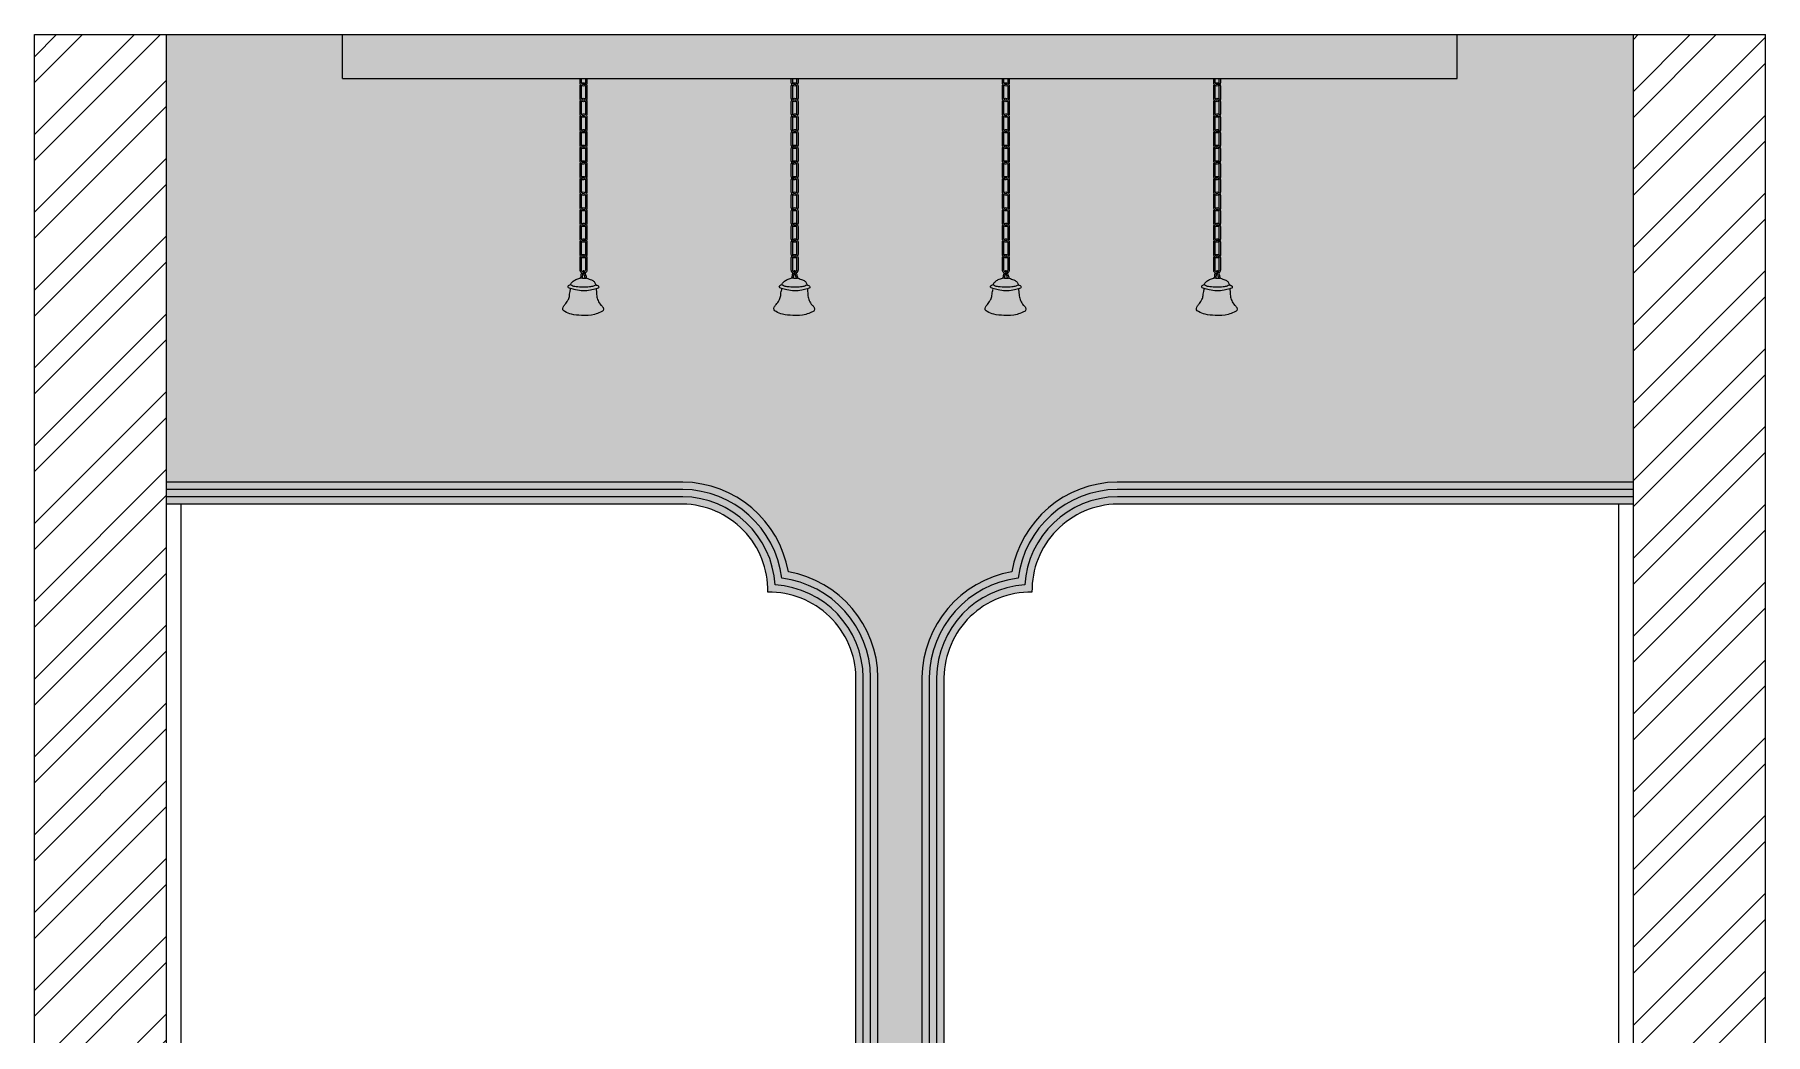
# Model space of a CAD drawing. Header units: inches. Extents: x 12792 to 19925, y -3298 to -817.
# Drawn here: x 17714.9 to 17832.9, y -945.9 to -877.7 of the extents above; entities that cross this region are included whole.
import ezdxf

# ---------------------------------------------------------------- set-up
doc = ezdxf.new("R2010")
doc.units = ezdxf.units.IN
doc.header["$MEASUREMENT"] = 0
doc.layers.add('IEL-HATCH-002', color=7, linetype='Continuous')

# ---------------------------------------------------------------- blocks, each defined once
blk = doc.blocks.new('eah')
at = {"color": 18, "true_color": 0x000000}
for points in [[(18481.64, -1977.61, -0.594713), (18481.29, -1977.42), (18481.29, -1977.14)], [(18481.64, -1978.68, -0.594713), (18481.29, -1978.48), (18481.29, -1977.65, -0.131652), (18481.32, -1977.53, -0.131652)], [(18481.58, -1977.53, -0.566983), (18481.39, -1977.42), (18481.39, -1977.14)], [(18481.39, -1977.46, -0.594713), (18481.75, -1977.65), (18481.75, -1978.48, -0.131653), (18481.72, -1978.6)], [(18481.58, -1978.6, -0.566983), (18481.39, -1978.48), (18481.39, -1977.65, -0.072036), (18481.39, -1977.61, -0.072036)], [(18481.46, -1977.53, -0.566983), (18481.65, -1977.65), (18481.65, -1978.48, -0.072036), (18481.64, -1978.52)], [(18481.65, -1977.14), (18481.65, -1977.42, -0.072036), (18481.64, -1977.46, -0.072036)], [(18481.75, -1977.14), (18481.75, -1977.42, -0.131652), (18481.72, -1977.53, -0.131652)], [(18481.64, -1979.74, -0.594713), (18481.29, -1979.55), (18481.29, -1978.71, -0.131652), (18481.32, -1978.6, -0.131652)], [(18481.39, -1978.52, -0.594713), (18481.75, -1978.71), (18481.75, -1979.55, -0.131652), (18481.72, -1979.66)], [(18481.58, -1979.66, -0.566983), (18481.39, -1979.55), (18481.39, -1978.71, -0.072036), (18481.39, -1978.68, -0.072036)], [(18481.46, -1978.6, -0.566983), (18481.65, -1978.71), (18481.65, -1979.55, -0.072036), (18481.64, -1979.58)], [(18481.64, -1980.81, -0.594713), (18481.29, -1980.61), (18481.29, -1979.78, -0.131652), (18481.32, -1979.66, -0.131652)], [(18481.39, -1979.58, -0.594713), (18481.75, -1979.78), (18481.75, -1980.61, -0.131652), (18481.72, -1980.73)], [(18481.58, -1980.73, -0.566983), (18481.39, -1980.61), (18481.39, -1979.78, -0.072036), (18481.39, -1979.74, -0.072036)], [(18481.46, -1979.66, -0.566983), (18481.65, -1979.78), (18481.65, -1980.61, -0.072036), (18481.64, -1980.65)], [(18481.64, -1981.87, -0.594713), (18481.29, -1981.68), (18481.29, -1980.84, -0.131653), (18481.32, -1980.73, -0.131653)], [(18481.39, -1980.65, -0.594713), (18481.75, -1980.84), (18481.75, -1981.68, -0.131653), (18481.72, -1981.79)], [(18481.58, -1981.79, -0.566983), (18481.39, -1981.68), (18481.39, -1980.84, -0.072036), (18481.39, -1980.81, -0.072036)], [(18481.46, -1980.73, -0.566983), (18481.65, -1980.84), (18481.65, -1981.68, -0.072036), (18481.64, -1981.71)], [(18481.64, -1982.93, -0.594713), (18481.29, -1982.74), (18481.29, -1981.91, -0.131652), (18481.32, -1981.79, -0.131652)], [(18481.39, -1981.71, -0.594713), (18481.75, -1981.91), (18481.75, -1982.74, -0.131652), (18481.72, -1982.85)], [(18481.58, -1982.85, -0.566983), (18481.39, -1982.74), (18481.39, -1981.91, -0.072036), (18481.39, -1981.87, -0.072036)], [(18481.46, -1981.79, -0.566983), (18481.65, -1981.91), (18481.65, -1982.74, -0.072036), (18481.64, -1982.78)], [(18481.64, -1984, -0.594713), (18481.29, -1983.8), (18481.29, -1982.97, -0.131653), (18481.32, -1982.85, -0.131653)], [(18481.39, -1982.78, -0.594713), (18481.75, -1982.97), (18481.75, -1983.8, -0.131653), (18481.72, -1983.92)], [(18481.58, -1983.92, -0.566983), (18481.39, -1983.8), (18481.39, -1982.97, -0.072036), (18481.39, -1982.93, -0.072036)], [(18481.46, -1982.85, -0.566983), (18481.65, -1982.97), (18481.65, -1983.8, -0.072036), (18481.64, -1983.84)], [(18481.64, -1985.06, -0.594713), (18481.29, -1984.87), (18481.29, -1984.03, -0.131652), (18481.32, -1983.92, -0.131652)], [(18481.39, -1983.84, -0.594713), (18481.75, -1984.03), (18481.75, -1984.87, -0.131653), (18481.72, -1984.98)], [(18481.58, -1984.98, -0.566983), (18481.39, -1984.87), (18481.39, -1984.03, -0.072036), (18481.39, -1984, -0.072036)], [(18481.46, -1983.92, -0.566983), (18481.65, -1984.03), (18481.65, -1984.87, -0.072036), (18481.64, -1984.9)], [(18481.64, -1986.12, -0.594713), (18481.29, -1985.93), (18481.29, -1985.1, -0.131652), (18481.32, -1984.98, -0.131652)], [(18481.39, -1984.9, -0.594713), (18481.75, -1985.1), (18481.75, -1985.93, -0.131653), (18481.72, -1986.05)], [(18481.58, -1986.05, -0.566983), (18481.39, -1985.93), (18481.39, -1985.1, -0.072036), (18481.39, -1985.06, -0.072036)], [(18481.39, -1985.97, -0.594713), (18481.75, -1986.16), (18481.75, -1987, -0.131653), (18481.72, -1987.11)], [(18481.46, -1984.98, -0.566983), (18481.65, -1985.1), (18481.65, -1985.93, -0.072036), (18481.64, -1985.97)], [(18481.64, -1987.19, -0.594713), (18481.29, -1987), (18481.29, -1986.16, -0.131652), (18481.32, -1986.05, -0.131652)], [(18481.64, -1988.25, -0.594713), (18481.29, -1988.06), (18481.29, -1987.23, -0.131652), (18481.32, -1987.11, -0.131652)], [(18481.58, -1987.11, -0.566983), (18481.39, -1987), (18481.39, -1986.16, -0.072036), (18481.39, -1986.12, -0.072036)], [(18481.39, -1987.03, -0.594713), (18481.75, -1987.23), (18481.75, -1988.06, -0.131652), (18481.72, -1988.17)], [(18481.46, -1986.05, -0.566983), (18481.65, -1986.16), (18481.65, -1987, -0.072036), (18481.64, -1987.03)], [(18481.46, -1987.11, -0.566983), (18481.65, -1987.23), (18481.65, -1988.06, -0.072036), (18481.64, -1988.1)], [(18481.64, -1989.32, -0.594713), (18481.29, -1989.12), (18481.29, -1988.29, -0.131653), (18481.32, -1988.17, -0.131653)], [(18481.58, -1988.17, -0.566983), (18481.39, -1988.06), (18481.39, -1987.23, -0.072036), (18481.39, -1987.19, -0.072036)], [(18481.39, -1988.1, -0.594713), (18481.75, -1988.29), (18481.75, -1989.12, -0.131653), (18481.72, -1989.24)], [(18481.58, -1989.24, -0.566983), (18481.39, -1989.12), (18481.39, -1988.29, -0.072036), (18481.39, -1988.25, -0.072036)], [(18481.46, -1988.17, -0.566983), (18481.65, -1988.29), (18481.65, -1989.12, -0.072036), (18481.64, -1989.16)], [(18481.55, -1990.42, -0.457298), (18481.29, -1990.19), (18481.29, -1989.35, -0.131652), (18481.32, -1989.24, -0.131652)], [(18481.39, -1989.16, -0.594713), (18481.75, -1989.35), (18481.75, -1990.19, -0.255158), (18481.64, -1990.38)], [(18481.52, -1990.32, -0.427611), (18481.39, -1990.19), (18481.39, -1989.35, -0.072036), (18481.39, -1989.32, -0.072036)], [(18481.46, -1989.24, -0.566983), (18481.65, -1989.35), (18481.65, -1990.19, -0.221324), (18481.6, -1990.29)]]:
    blk.add_lwpolyline(points, format="xyb", dxfattribs=at)
for points, knots in [([(18481.4, -1990.38), (18481.38, -1990.43), (18481.33, -1990.57), (18481.35, -1990.7), (18481.28, -1990.74), (18481.28, -1990.74)], [0.7792624, 0.7792624, 0.7792624, 0.7792624, 0.8945817, 1.1143639, 1.1228898, 1.1228898, 1.1228898, 1.1228898]), ([(18481.49, -1990.42), (18481.48, -1990.44), (18481.47, -1990.46), (18481.45, -1990.53), (18481.45, -1990.57), (18481.43, -1990.66), (18481.43, -1990.7), (18481.41, -1990.74), (18481.4, -1990.75), (18481.4, -1990.76)], [0.7735575, 0.7735575, 0.7735575, 0.7735575, 0.8361623, 0.8361623, 0.9747638, 0.9747638, 1.0561132, 1.0561132, 1.0687794, 1.0687794, 1.0687794, 1.0687794]), ([(18481.75, -1990.74), (18481.73, -1990.67), (18481.68, -1990.51), (18481.59, -1990.17), (18481.48, -1990.25), (18481.45, -1990.3)], [0, 0, 0, 0, 0.2324444, 0.5461904, 0.6949122, 0.6949122, 0.6949122, 0.6949122]), ([(18481.65, -1990.77), (18481.63, -1990.7), (18481.61, -1990.63), (18481.57, -1990.48), (18481.55, -1990.41), (18481.52, -1990.31)], [0, 0, 0, 0, 0.224684, 0.224684, 0.4060384, 0.4060384, 0.4060384, 0.4060384])]:
    blk.add_open_spline(points, degree=3, knots=knots, dxfattribs=at)
blk.add_open_spline([(18481.52, -1990.31), (18481.52, -1990.31), (18481.52, -1990.31), (18481.52, -1990.32)], degree=3, dxfattribs=at)
for points in [[(18481.75, -1990.74), (18482.06, -1990.86), (18482.25, -1990.97), (18482.35, -1991.15), (18482.37, -1991.19), (18482.43, -1991.22), (18482.54, -1991.29), (18482.56, -1991.36), (18482.52, -1991.42), (18482.39, -1991.46), (18482.39, -1991.53), (18482.43, -1991.95), (18482.52, -1992.27), (18482.71, -1992.57), (18482.86, -1992.75), (18482.86, -1992.94), (18482.68, -1993.06), (18482.28, -1993.21), (18481.39, -1993.28), (18480.7, -1993.2), (18480.25, -1993.02), (18480.12, -1992.9), (18480.13, -1992.72), (18480.26, -1992.53), (18480.46, -1992.25), (18480.56, -1992), (18480.61, -1991.64), (18480.63, -1991.45), (18480.51, -1991.39), (18480.47, -1991.32), (18480.51, -1991.24), (18480.65, -1991.17), (18480.69, -1991.09), (18480.78, -1990.98), (18481, -1990.84), (18481.29, -1990.73)], [(18482.39, -1991.46), (18482, -1991.56), (18480.99, -1991.54), (18480.63, -1991.45)], [(18482.36, -1991.21), (18482.21, -1991.28), (18481.93, -1991.34), (18481.5, -1991.35), (18481.02, -1991.33), (18480.73, -1991.24), (18480.65, -1991.17)], [(18481.75, -1990.74), (18481.62, -1990.77), (18481.29, -1990.73)]]:
    blk.add_spline(points, degree=3, dxfattribs=at)
blk = doc.blocks.new('3t3t')
at = {"layer": 'IEL-HATCH-002', "true_color": 0x9d754d, "transparency": 33554687}
h = blk.add_hatch(color=35, dxfattribs=at)
h.dxf.hatch_style = 1
h.set_gradient(color1=(229, 232, 120), color2=(200, 201, 45), name='CYLINDER')
edge = h.paths.add_edge_path()
edge.add_spline(control_points=[(18480.63, -1991.45), (18480.66, -1991.49), (18480.57, -1991.72), (18480.6, -1991.97), (18480.46, -1992.28), (18480.28, -1992.5), (18480.13, -1992.7), (18480.08, -1992.92), (18480.34, -1993.09), (18480.76, -1993.23), (18481.46, -1993.29), (18482.15, -1993.29), (18482.6, -1993.09), (18482.89, -1992.97), (18482.88, -1992.71), (18482.67, -1992.55), (18482.51, -1992.28), (18482.41, -1991.92), (18482.41, -1991.67), (18482.38, -1991.48), (18482.39, -1991.46), (18482.39, -1991.46)], knot_values=[1.281649, 1.281649, 1.281649, 1.281649, 1.462183, 1.827128, 2.097021, 2.445955, 2.674552, 2.853319, 3.031562, 3.521678, 4.216955, 5.103339, 5.528803, 5.742758, 5.940176, 6.171167, 6.523573, 6.851688, 7.271629, 7.343185, 7.344284, 7.344284, 7.344284, 7.344284], degree=3, periodic=0)
edge.add_spline(control_points=[(18482.39, -1991.46), (18482.26, -1991.5), (18481.81, -1991.63), (18481.2, -1991.6), (18480.75, -1991.48), (18480.63, -1991.45)], knot_values=[0, 0, 0, 0, 0.401836, 1.413154, 1.782792, 1.782792, 1.782792, 1.782792], degree=3, periodic=0)
edge = h.paths.add_edge_path()
edge.add_spline(control_points=[(18482.39, -1991.46), (18482.41, -1991.43), (18482.51, -1991.45), (18482.57, -1991.36), (18482.54, -1991.26), (18482.45, -1991.23), (18482.36, -1991.21), (18482.34, -1991.09), (18482.26, -1990.95), (18482.02, -1990.85), (18481.85, -1990.78), (18481.75, -1990.74)], knot_values=[0, 0, 0, 0, 0.130991, 0.201679, 0.280578, 0.405346, 0.475501, 0.518858, 0.722277, 0.949703, 1.281649, 1.281649, 1.281649, 1.281649], degree=3, periodic=0)
edge.add_spline(control_points=[(18481.75, -1990.74), (18481.72, -1990.75), (18481.68, -1990.76), (18481.65, -1990.76)], knot_values=[0, 0, 0, 0, 0.099833, 0.099833, 0.099833, 0.099833], degree=3, periodic=0)
edge.add_spline(control_points=[(18481.65, -1990.76), (18481.64, -1990.76), (18481.56, -1990.78), (18481.47, -1990.77), (18481.4, -1990.76)], knot_values=[0.099833, 0.099833, 0.099833, 0.099833, 0.126606, 0.35337, 0.35337, 0.35337, 0.35337], degree=3, periodic=0)
edge.add_spline(control_points=[(18481.4, -1990.76), (18481.36, -1990.75), (18481.32, -1990.74), (18481.29, -1990.73)], knot_values=[0.35337, 0.35337, 0.35337, 0.35337, 0.466976, 0.466976, 0.466976, 0.466976], degree=3, periodic=0)
edge.add_spline(control_points=[(18481.28, -1990.74), (18481.28, -1990.74), (18481.28, -1990.73), (18481.29, -1990.73)], knot_values=[1.114364, 1.114364, 1.114364, 1.114364, 1.12289, 1.12289, 1.12289, 1.12289], degree=3, periodic=0)
edge.add_spline(control_points=[(18481.29, -1990.73), (18481.19, -1990.77), (18481.01, -1990.83), (18480.8, -1990.94), (18480.7, -1991.07), (18480.67, -1991.15), (18480.65, -1991.17)], knot_values=[7.814467, 7.814467, 7.814467, 7.814467, 8.117805, 8.378292, 8.52191, 8.608113, 8.608113, 8.608113, 8.608113], degree=3, periodic=0)
edge.add_spline(control_points=[(18480.65, -1991.17), (18480.65, -1991.17), (18480.62, -1991.21), (18480.51, -1991.21), (18480.46, -1991.32), (18480.51, -1991.41), (18480.61, -1991.42), (18480.63, -1991.45), (18480.63, -1991.45)], knot_values=[7.344284, 7.344284, 7.344284, 7.344284, 7.34959, 7.508053, 7.59693, 7.667164, 7.803584, 7.814467, 7.814467, 7.814467, 7.814467], degree=3, periodic=0)
edge.add_spline(control_points=[(18480.63, -1991.45), (18480.75, -1991.48), (18481.2, -1991.6), (18481.81, -1991.63), (18482.26, -1991.5), (18482.39, -1991.46)], knot_values=[0, 0, 0, 0, 0.369638, 1.380956, 1.782792, 1.782792, 1.782792, 1.782792], degree=3, periodic=0)
edge = h.paths.add_edge_path()
edge.add_spline(control_points=[(18481.75, -1990.74), (18481.73, -1990.67), (18481.7, -1990.57), (18481.66, -1990.42), (18481.64, -1990.38)], knot_values=[0, 0, 0, 0, 0.232444, 0.346602, 0.346602, 0.346602, 0.346602], degree=3, periodic=0)
edge.add_spline(control_points=[(18481.64, -1990.38), (18481.63, -1990.35), (18481.62, -1990.31), (18481.6, -1990.29)], knot_values=[0.346602, 0.346602, 0.346602, 0.346602, 0.439499, 0.439499, 0.439499, 0.439499], degree=3, periodic=0)
edge.add_spline(control_points=[(18481.6, -1990.29), (18481.59, -1990.26), (18481.54, -1990.21), (18481.48, -1990.25), (18481.45, -1990.3)], knot_values=[0.439499, 0.439499, 0.439499, 0.439499, 0.54619, 0.694912, 0.694912, 0.694912, 0.694912], degree=3, periodic=0)
edge.add_arc((18481.52, -1990.19), 0.131, 237.8013, 270.5044)
edge.add_spline(control_points=[(18481.52, -1990.32), (18481.52, -1990.31), (18481.52, -1990.31), (18481.52, -1990.31)], knot_values=[0.697561, 0.697561, 0.697561, 0.697561, 0.703416, 0.703416, 0.703416, 0.703416], degree=3, periodic=0)
edge.add_spline(control_points=[(18481.52, -1990.31), (18481.52, -1990.31), (18481.52, -1990.31), (18481.52, -1990.32)], knot_values=[0.399853, 0.399853, 0.399853, 0.399853, 0.406038, 0.406038, 0.406038, 0.406038], degree=3, periodic=0)
edge.add_spline(control_points=[(18481.52, -1990.32), (18481.53, -1990.35), (18481.54, -1990.39), (18481.55, -1990.42)], knot_values=[0.334076, 0.334076, 0.334076, 0.334076, 0.399853, 0.399853, 0.399853, 0.399853], degree=3, periodic=0)
edge.add_spline(control_points=[(18481.55, -1990.42), (18481.57, -1990.47), (18481.58, -1990.51), (18481.61, -1990.63), (18481.63, -1990.7), (18481.65, -1990.76)], knot_values=[0.004926, 0.004926, 0.004926, 0.004926, 0.114319, 0.114319, 0.334076, 0.334076, 0.334076, 0.334076], degree=3, periodic=0)
edge.add_spline(control_points=[(18481.65, -1990.76), (18481.68, -1990.76), (18481.72, -1990.75), (18481.75, -1990.74)], knot_values=[0, 0, 0, 0, 0.099833, 0.099833, 0.099833, 0.099833], degree=3, periodic=0)
edge = h.paths.add_edge_path()
edge.add_spline(control_points=[(18481.4, -1990.76), (18481.4, -1990.75), (18481.41, -1990.74), (18481.43, -1990.7), (18481.43, -1990.66), (18481.45, -1990.57), (18481.45, -1990.53), (18481.47, -1990.46), (18481.48, -1990.44), (18481.49, -1990.42)], knot_values=[0.773558, 0.773558, 0.773558, 0.773558, 0.786224, 0.786224, 0.867573, 0.867573, 1.006175, 1.006175, 1.068779, 1.068779, 1.068779, 1.068779], degree=3, periodic=0)
edge.add_arc((18481.52, -1990.19), 0.231, 238.5995, 263.133, ccw=False)
edge.add_spline(control_points=[(18481.4, -1990.38), (18481.38, -1990.43), (18481.33, -1990.57), (18481.34, -1990.69), (18481.29, -1990.73)], knot_values=[0.779262, 0.779262, 0.779262, 0.779262, 0.894582, 1.114364, 1.114364, 1.114364, 1.114364], degree=3, periodic=0)
edge.add_spline(control_points=[(18481.29, -1990.73), (18481.32, -1990.74), (18481.36, -1990.75), (18481.4, -1990.76)], knot_values=[0.35337, 0.35337, 0.35337, 0.35337, 0.466976, 0.466976, 0.466976, 0.466976], degree=3, periodic=0)
edge = h.paths.add_edge_path()
edge.add_line((18481.39, -1990.19), (18481.39, -1989.35))
edge.add_arc((18481.52, -1989.35), 0.131, 163.519, 180, ccw=False)
edge.add_arc((18481.52, -1989.12), 0.231, 210, 237.038, ccw=False)
edge.add_arc((18481.52, -1989.35), 0.231, 150, 180)
edge.add_line((18481.29, -1989.35), (18481.29, -1990.19))
edge.add_arc((18481.52, -1990.19), 0.231, 180, 278.298)
edge.add_spline(control_points=[(18481.55, -1990.42), (18481.54, -1990.39), (18481.53, -1990.35), (18481.52, -1990.32)], knot_values=[0.334076, 0.334076, 0.334076, 0.334076, 0.399853, 0.399853, 0.399853, 0.399853], degree=3, periodic=0)
edge.add_arc((18481.52, -1990.19), 0.131, 180, 272.6084, ccw=False)
edge = h.paths.add_edge_path()
edge.add_arc((18481.52, -1989.12), 0.131, 196.481, 241.79)
edge.add_arc((18481.52, -1989.35), 0.131, 0, 118.21, ccw=False)
edge.add_line((18481.65, -1989.35), (18481.65, -1990.19))
edge.add_arc((18481.52, -1990.19), 0.131, 310.0809, 360, ccw=False)
edge.add_spline(control_points=[(18481.6, -1990.29), (18481.62, -1990.31), (18481.63, -1990.35), (18481.64, -1990.38)], knot_values=[0.346602, 0.346602, 0.346602, 0.346602, 0.439499, 0.439499, 0.439499, 0.439499], degree=3, periodic=0)
edge.add_arc((18481.52, -1990.19), 0.231, 302.7438, 360)
edge.add_line((18481.75, -1990.19), (18481.75, -1989.35))
edge.add_arc((18481.52, -1989.35), 0.231, 360, 482.962)
h.paths.add_polyline_path([(18481.58, -1989.24, -0.566983), (18481.39, -1989.12), (18481.39, -1988.29, -0.072036), (18481.39, -1988.25, -0.118526), (18481.32, -1988.17, 0.131652), (18481.29, -1988.29), (18481.29, -1989.12, 0.594713), (18481.64, -1989.32, 0.200314)])
h.paths.add_polyline_path([(18481.75, -1988.29, 0.594713), (18481.39, -1988.1, 0.200314), (18481.46, -1988.17, -0.566983), (18481.65, -1988.29), (18481.65, -1989.12, -0.072036), (18481.64, -1989.16, -0.118526), (18481.72, -1989.24, 0.131652), (18481.75, -1989.12)])
h.paths.add_polyline_path([(18481.75, -1987.23, 0.594713), (18481.39, -1987.03, 0.200314), (18481.46, -1987.11, -0.566983), (18481.65, -1987.23), (18481.65, -1988.06, -0.072036), (18481.64, -1988.1, -0.118526), (18481.72, -1988.17, 0.131652), (18481.75, -1988.06)])
h.paths.add_polyline_path([(18481.39, -1987.23, -0.072036), (18481.39, -1987.19, -0.118526), (18481.32, -1987.11, 0.131652), (18481.29, -1987.23), (18481.29, -1988.06, 0.594713), (18481.64, -1988.25, 0.200314), (18481.58, -1988.17, -0.566983), (18481.39, -1988.06)])
h.paths.add_polyline_path([(18481.39, -1987), (18481.39, -1986.16, -0.072036), (18481.39, -1986.12, -0.118526), (18481.32, -1986.05, 0.131652), (18481.29, -1986.16), (18481.29, -1987, 0.594713), (18481.64, -1987.19, 0.200314), (18481.58, -1987.11, -0.566983)])
h.paths.add_polyline_path([(18481.75, -1986.16, 0.594713), (18481.39, -1985.97, 0.200314), (18481.46, -1986.05, -0.566983), (18481.65, -1986.16), (18481.65, -1987, -0.072036), (18481.64, -1987.03, -0.118526), (18481.72, -1987.11, 0.131652), (18481.75, -1987)])
h.paths.add_polyline_path([(18481.75, -1985.1, 0.594713), (18481.39, -1984.9, 0.200314), (18481.46, -1984.98, -0.566983), (18481.65, -1985.1), (18481.65, -1985.93, -0.072036), (18481.64, -1985.97, -0.118526), (18481.72, -1986.05, 0.131652), (18481.75, -1985.93)])
h.paths.add_polyline_path([(18481.75, -1984.03, 0.594713), (18481.39, -1983.84, 0.200314), (18481.46, -1983.92, -0.566983), (18481.65, -1984.03), (18481.65, -1984.87, -0.072036), (18481.64, -1984.9, -0.118526), (18481.72, -1984.98, 0.131652), (18481.75, -1984.87)])
h.paths.add_polyline_path([(18481.58, -1984.98, -0.566983), (18481.39, -1984.87), (18481.39, -1984.03, -0.072036), (18481.39, -1984, -0.118526), (18481.32, -1983.92, 0.131652), (18481.29, -1984.03), (18481.29, -1984.87, 0.594713), (18481.64, -1985.06, 0.200314)])
h.paths.add_polyline_path([(18481.39, -1985.1, -0.072036), (18481.39, -1985.06, -0.118526), (18481.32, -1984.98, 0.131652), (18481.29, -1985.1), (18481.29, -1985.93, 0.594713), (18481.64, -1986.12, 0.200314), (18481.58, -1986.05, -0.566983), (18481.39, -1985.93)])
h.paths.add_polyline_path([(18481.64, -1984, 0.200314), (18481.58, -1983.92, -0.566983), (18481.39, -1983.8), (18481.39, -1982.97, -0.072036), (18481.39, -1982.93, -0.118526), (18481.32, -1982.85, 0.131652), (18481.29, -1982.97), (18481.29, -1983.8, 0.594713)])
h.paths.add_polyline_path([(18481.75, -1982.97, 0.594713), (18481.39, -1982.78, 0.200314), (18481.46, -1982.85, -0.566983), (18481.65, -1982.97), (18481.65, -1983.8, -0.072036), (18481.64, -1983.84, -0.118526), (18481.72, -1983.92, 0.131652), (18481.75, -1983.8)])
h.paths.add_polyline_path([(18481.39, -1982.74), (18481.39, -1981.91, -0.072036), (18481.39, -1981.87, -0.118526), (18481.32, -1981.79, 0.131652), (18481.29, -1981.91), (18481.29, -1982.74, 0.594713), (18481.64, -1982.93, 0.200314), (18481.58, -1982.85, -0.566983)])
h.paths.add_polyline_path([(18481.75, -1981.91, 0.594713), (18481.39, -1981.71, 0.200314), (18481.46, -1981.79, -0.566983), (18481.65, -1981.91), (18481.65, -1982.74, -0.072036), (18481.64, -1982.78, -0.118526), (18481.72, -1982.85, 0.131652), (18481.75, -1982.74)])
h.paths.add_polyline_path([(18481.58, -1981.79, -0.566983), (18481.39, -1981.68), (18481.39, -1980.84, -0.072036), (18481.39, -1980.81, -0.118526), (18481.32, -1980.73, 0.131652), (18481.29, -1980.84), (18481.29, -1981.68, 0.594713), (18481.64, -1981.87, 0.200314)])
h.paths.add_polyline_path([(18481.75, -1980.84, 0.594713), (18481.39, -1980.65, 0.200314), (18481.46, -1980.73, -0.566983), (18481.65, -1980.84), (18481.65, -1981.68, -0.072036), (18481.64, -1981.71, -0.118526), (18481.72, -1981.79, 0.131652), (18481.75, -1981.68)])
h.paths.add_polyline_path([(18481.75, -1979.78, 0.594713), (18481.39, -1979.58, 0.200314), (18481.46, -1979.66, -0.566983), (18481.65, -1979.78), (18481.65, -1980.61, -0.072036), (18481.64, -1980.65, -0.118526), (18481.72, -1980.73, 0.131652), (18481.75, -1980.61)])
h.paths.add_polyline_path([(18481.39, -1979.78, -0.072036), (18481.39, -1979.74, -0.118526), (18481.32, -1979.66, 0.131652), (18481.29, -1979.78), (18481.29, -1980.61, 0.594713), (18481.64, -1980.81, 0.200314), (18481.58, -1980.73, -0.566983), (18481.39, -1980.61)])
h.paths.add_polyline_path([(18481.39, -1979.55), (18481.39, -1978.71, -0.072036), (18481.39, -1978.68, -0.118526), (18481.32, -1978.6, 0.131652), (18481.29, -1978.71), (18481.29, -1979.55, 0.594713), (18481.64, -1979.74, 0.200314), (18481.58, -1979.66, -0.566983)])
h.paths.add_polyline_path([(18481.39, -1978.52, 0.200314), (18481.46, -1978.6, -0.566983), (18481.65, -1978.71), (18481.65, -1979.55, -0.072036), (18481.64, -1979.58, -0.118526), (18481.72, -1979.66, 0.131652), (18481.75, -1979.55), (18481.75, -1978.71, 0.594713)])
h.paths.add_polyline_path([(18481.58, -1978.6, -0.566983), (18481.39, -1978.48), (18481.39, -1977.65, -0.072036), (18481.39, -1977.61, -0.118526), (18481.32, -1977.53, 0.131652), (18481.29, -1977.65), (18481.29, -1978.48, 0.594713), (18481.64, -1978.68, 0.200314)])
h.paths.add_polyline_path([(18481.75, -1977.65, 0.594713), (18481.39, -1977.46, 0.200314), (18481.46, -1977.53, -0.566983), (18481.65, -1977.65), (18481.65, -1978.48, -0.072036), (18481.64, -1978.52, -0.118526), (18481.72, -1978.6, 0.131652), (18481.75, -1978.48)])
blk.add_line((18481.29, -1977.14), (18481.75, -1977.14))
blk.add_blockref('eah', (0, 0))

msp = doc.modelspace()

# ---------------------------------------------------------------- hatches: boundary and pattern name
at = {"layer": 'IEL-HATCH-002', "true_color": 0xf27172, "transparency": 33554687}
h = msp.add_hatch(dxfattribs=at)
h.set_pattern_fill('ANSI32', color=11, scale=10)
h.set_pattern_definition([(45, (-795.5795, 799.9116), (-2.6516504, 2.6516504), []), (45, (-793.8117, 799.9116), (-2.6516504, 2.6516504), [])])
h.paths.add_polyline_path([(17723.94, -877.73), (17714.94, -877.73), (17714.94, -1009.73), (17723.94, -1009.73)])
h.paths.add_polyline_path([(17832.94, -877.73), (17823.94, -877.73), (17823.94, -1009.73), (17832.94, -1009.73)])
at = {"layer": 'IEL-HATCH-002', "true_color": 0xdcc9b7, "transparency": 33554687}
h = msp.add_hatch(color=9, dxfattribs=at)
h.dxf.hatch_style = 1
h.paths.add_polyline_path([(17823.94, -877.73), (17723.94, -877.73), (17723.94, -909.73), (17758.94, -909.73, -0.423252), (17764.94, -915.73, -0.414214), (17770.94, -921.55), (17770.94, -987.73), (17776.94, -987.73), (17776.94, -921.73, -0.423252), (17782.94, -915.73, -0.414214), (17788.76, -909.73), (17823.94, -909.73)])
at = {"layer": 'IEL-HATCH-002', "true_color": 0x9d754d, "transparency": 33554687}
h = msp.add_hatch(color=35, dxfattribs=at)
h.dxf.hatch_style = 1
h.paths.add_polyline_path([(17811.94, -877.73), (17735.94, -877.73), (17735.94, -880.73), (17811.94, -880.73)])

# ---------------------------------------------------------------- linework, layer by layer
for p, q in [((17714.94, -1009.73), (17714.94, -877.73)), ((17714.94, -877.73), (17832.94, -877.73)), ((17723.94, -1009.73), (17723.94, -877.73)), ((17735.94, -880.73), (17735.94, -877.73)), ((17811.94, -880.73), (17811.94, -877.73)), ((17823.94, -1009.73), (17823.94, -877.73)), ((17832.94, -1009.73), (17832.94, -877.73)), ((17735.94, -880.73), (17811.94, -880.73)), ((17724.94, -987.73), (17724.94, -909.73)), ((17822.94, -987.73), (17822.94, -909.73))]:
    msp.add_line(p, q)
at = {"color": 51, "true_color": 0xf7f281}
for points in [[(17772.44, -987.73), (17772.44, -921.54, 0.35974), (17766.33, -914.34, 0.35974), (17759.14, -908.23), (17723.94, -908.23)], [(17823.94, -908.23), (17788.75, -908.23, 0.35974), (17781.56, -914.34, 0.35974), (17775.44, -921.54), (17775.44, -987.73)], [(17771.94, -987.73), (17771.94, -921.54, 0.374206), (17765.89, -914.78, 0.374206), (17759.13, -908.73), (17723.94, -908.73)], [(17771.44, -987.73), (17771.44, -921.55, 0.391889), (17765.43, -915.24, 0.391889), (17759.13, -909.23), (17723.94, -909.23)], [(17823.94, -908.73), (17788.75, -908.73, 0.374206), (17782, -914.78, 0.374206), (17775.94, -921.54), (17775.94, -987.73)], [(17823.94, -909.23), (17788.76, -909.23, 0.391889), (17782.45, -915.24, 0.391889), (17776.44, -921.55), (17776.44, -987.73)]]:
    msp.add_lwpolyline(points, format="xyb", dxfattribs=at)
for points in [[(17770.94, -987.73), (17770.94, -921.55, 0.414214), (17764.94, -915.73, 0.414214), (17759.12, -909.73), (17723.94, -909.73)], [(17823.94, -909.73), (17788.76, -909.73, 0.414214), (17782.94, -915.73, 0.414214), (17776.94, -921.55), (17776.94, -987.73)]]:
    msp.add_lwpolyline(points, format="xyb")

# ---------------------------------------------------------------- block references
for p in [(-729.16, 1096.41), (-714.76, 1096.41), (-700.36, 1096.41), (-685.96, 1096.41)]:
    msp.add_blockref('3t3t', p)

doc.saveas('drawing.dxf')
